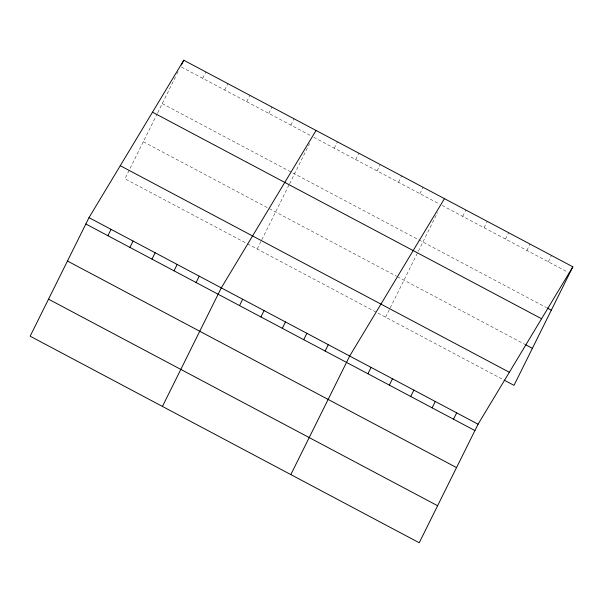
<?xml version="1.0" encoding="UTF-8"?>
<svg xmlns="http://www.w3.org/2000/svg" width="603" height="603" viewBox="0 0 603 603"><rect width="100%" height="100%" fill="white"/><g stroke="black" fill="none" stroke-linecap="round" stroke-linejoin="round"><path stroke-width="0.45" stroke-dasharray="3.02 2.26" d="M157.3 113.575L124.927 178.79L246.597 243.386M157.715 112.746L176.445 75.013M176.86 74.169L178.119 71.644M202.668 78.3L205.827 71.945M224.715 90.005L227.874 83.651M246.763 101.711L249.921 95.357M268.81 113.417L271.968 107.063M290.857 125.123L294.015 118.768M257.217 249.024L261.393 240.605M261.808 239.768L289.176 184.631M289.591 183.802L309.565 143.559M334.303 148.195L337.461 141.833M355.702 159.554L358.86 153.2M377.101 170.913L380.259 164.559M398.5 182.272L401.658 175.918M419.899 193.638L423.057 187.284M385.611 317.193L389.787 308.774M390.201 307.937L437.544 212.573M462.697 216.356L465.855 210.002M484.096 227.723L487.254 221.361M505.495 239.082L508.653 232.728M526.894 250.441L530.052 244.087M548.293 261.808L551.451 255.446M181.435 67.031L311.276 135.961M313.726 137.265L439.655 204.123M442.127 205.435L568.049 272.292M162.245 103.618L417.985 239.399M418.806 239.836L546.378 307.568M143.31 141.765L396.578 276.234M397.4 276.671L524.972 344.403M247.418 243.823L503.301 379.679"/><path stroke-width="0.9" d="M88.995 217.645L30.15 336.188L419.221 542.76L478.073 424.21L572.85 266.812L183.779 60.24L88.995 217.645L478.073 424.21M181.413 65.011L183.779 60.24M107.892 235.705L111.042 229.351M129.939 247.411L133.09 241.057M151.986 259.117L155.137 252.763M174.033 270.822L177.184 264.468M196.081 282.528L199.231 276.174M162.433 406.422L221.286 287.88L316.062 130.474M239.527 305.593L242.685 299.239M260.926 316.952L264.084 310.598M282.325 328.318L285.483 321.957M303.724 339.677L306.882 333.323M325.123 351.036L328.281 344.682M290.827 474.591L349.68 356.041L444.456 198.643M367.92 373.762L371.079 367.408M389.319 385.121L392.478 378.767M410.718 396.48L413.877 390.126M432.117 407.847L435.276 401.485M453.516 419.206L456.675 412.851M572.85 266.812L514.005 385.355L504.123 380.116M547.2 308.005L551.315 310.191M152.499 112.181L541.569 318.753M525.793 344.841L532.381 348.33M120.276 165.704L509.347 372.27M85.845 223.999L474.915 430.565M67.461 261.024L456.539 467.589M48.526 299.171L437.605 505.736"/></g></svg>
